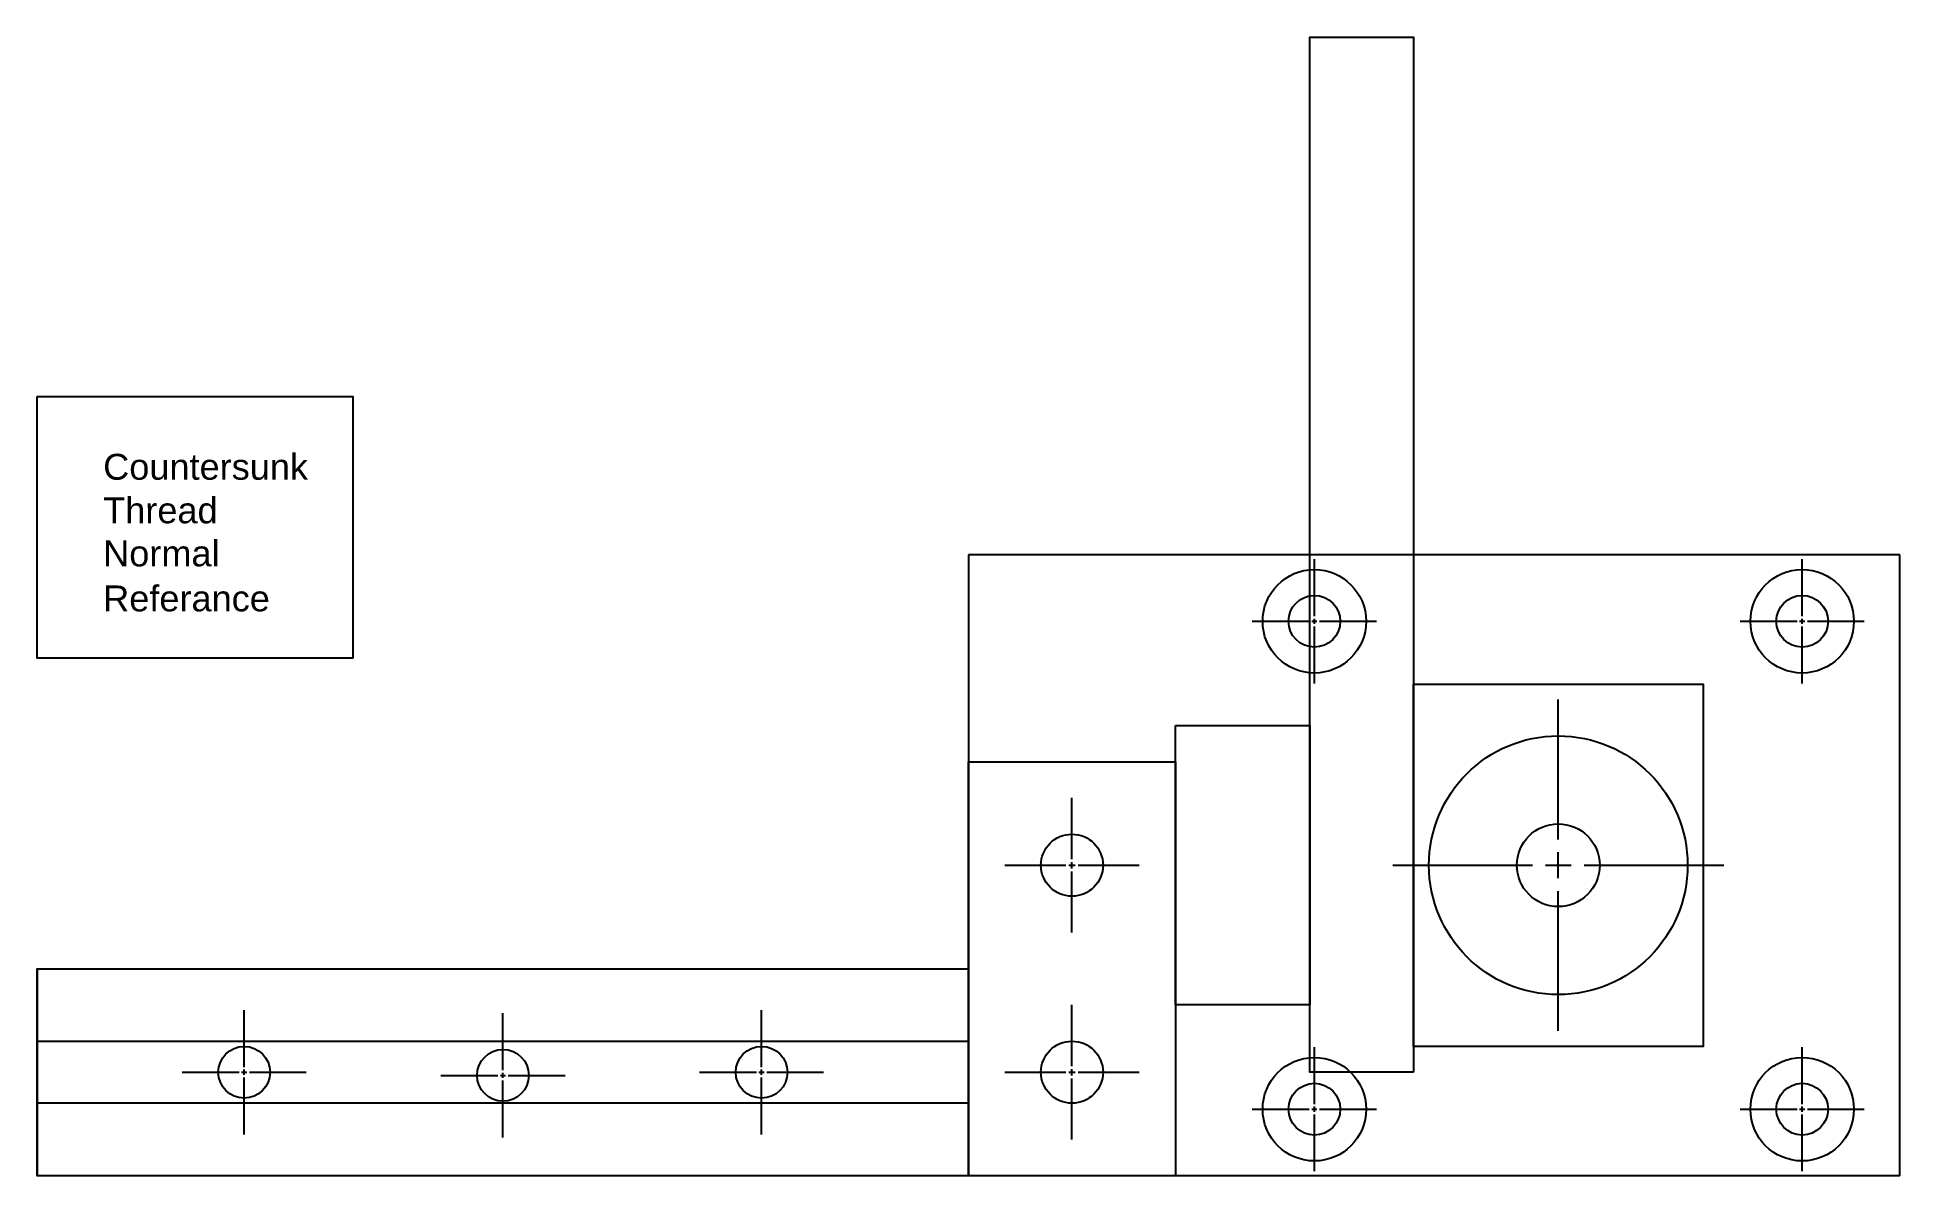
# Model space of a CAD drawing. Header units: millimetres. Extents: x 0 to 180, y 0 to 110.
import ezdxf

# ---------------------------------------------------------------- set-up
doc = ezdxf.new("R2010")
doc.units = ezdxf.units.MM
doc.linetypes.add('CENTER2', pattern=[28.575, 19.05, -3.175, 3.175, -3.175])
doc.styles.get("Standard").update_dxf_attribs({"font": 'arial.ttf'})

# ---------------------------------------------------------------- blocks, each defined once
blk = doc.blocks.new('*U19')
at = {"color": 0, "linetype": 'CENTER2', "transparency": 16777216}
for p, q in [((0, 0.5), (0, 6)), ((-6, 0), (-0.5, 0)), ((0.5, 0), (6, 0)), ((0, -6), (0, -0.5))]:
    blk.add_line(p, q, dxfattribs=at)
at = {"color": 0, "linetype": 'Continuous', "transparency": 16777216}
for p, q in [((-0.25, 0), (0.25, 0)), ((0, -0.25), (0, 0.25))]:
    blk.add_line(p, q, dxfattribs=at)
blk = doc.blocks.new('*U20')
at = {"color": 0, "linetype": 'CENTER2', "transparency": 16777216}
for p, q in [((0, 0.5), (0, 6)), ((-6, 0), (-0.5, 0)), ((0.5, 0), (6, 0)), ((0, -6), (0, -0.5))]:
    blk.add_line(p, q, dxfattribs=at)
at = {"color": 0, "linetype": 'Continuous', "transparency": 16777216}
for p, q in [((-0.25, 0), (0.25, 0)), ((0, -0.25), (0, 0.25))]:
    blk.add_line(p, q, dxfattribs=at)
blk = doc.blocks.new('*U21')
at = {"color": 0, "linetype": 'CENTER2', "transparency": 16777216}
for p, q in [((0, 0.5), (0, 6)), ((-6, 0), (-0.5, 0)), ((0.5, 0), (6, 0)), ((0, -6), (0, -0.5))]:
    blk.add_line(p, q, dxfattribs=at)
at = {"color": 0, "linetype": 'Continuous', "transparency": 16777216}
for p, q in [((-0.25, 0), (0.25, 0)), ((0, -0.25), (0, 0.25))]:
    blk.add_line(p, q, dxfattribs=at)
blk = doc.blocks.new('*U22')
at = {"color": 0, "linetype": 'CENTER2', "transparency": 16777216}
for p, q in [((0, 0.5), (0, 6)), ((-6, 0), (-0.5, 0)), ((0.5, 0), (6, 0)), ((0, -6), (0, -0.5))]:
    blk.add_line(p, q, dxfattribs=at)
at = {"color": 0, "linetype": 'Continuous', "transparency": 16777216}
for p, q in [((-0.25, 0), (0.25, 0)), ((0, -0.25), (0, 0.25))]:
    blk.add_line(p, q, dxfattribs=at)
blk = doc.blocks.new('*U23')
at = {"color": 0, "linetype": 'CENTER2', "transparency": 16777216}
for p, q in [((0, 0.6), (0, 6.5)), ((-6.5, 0), (-0.6, 0)), ((0.6, 0), (6.5, 0)), ((0, -6.5), (0, -0.6))]:
    blk.add_line(p, q, dxfattribs=at)
at = {"color": 0, "linetype": 'Continuous', "transparency": 16777216}
for p, q in [((-0.3, 0), (0.3, 0)), ((0, -0.3), (0, 0.3))]:
    blk.add_line(p, q, dxfattribs=at)
blk = doc.blocks.new('*U13')
at = {"color": 0, "linetype": 'CENTER2', "transparency": 16777216}
for p, q in [((0, 0.6), (0, 6.5)), ((-6.5, 0), (-0.6, 0)), ((0.6, 0), (6.5, 0)), ((0, -6.5), (0, -0.6))]:
    blk.add_line(p, q, dxfattribs=at)
at = {"color": 0, "linetype": 'Continuous', "transparency": 16777216}
for p, q in [((-0.3, 0), (0.3, 0)), ((0, -0.3), (0, 0.3))]:
    blk.add_line(p, q, dxfattribs=at)
blk = doc.blocks.new('*U15')
at = {"color": 0, "linetype": 'CENTER2', "transparency": 16777216}
for p, q in [((0, 0.5), (0, 6)), ((-6, 0), (-0.5, 0)), ((0.5, 0), (6, 0)), ((0, -6), (0, -0.5))]:
    blk.add_line(p, q, dxfattribs=at)
at = {"color": 0, "linetype": 'Continuous', "transparency": 16777216}
for p, q in [((-0.25, 0), (0.25, 0)), ((0, -0.25), (0, 0.25))]:
    blk.add_line(p, q, dxfattribs=at)
blk = doc.blocks.new('*U16')
at = {"color": 0, "linetype": 'CENTER2', "transparency": 16777216}
for p, q in [((0, 0.5), (0, 6)), ((-6, 0), (-0.5, 0)), ((0.5, 0), (6, 0)), ((0, -6), (0, -0.5))]:
    blk.add_line(p, q, dxfattribs=at)
at = {"color": 0, "linetype": 'Continuous', "transparency": 16777216}
for p, q in [((-0.25, 0), (0.25, 0)), ((0, -0.25), (0, 0.25))]:
    blk.add_line(p, q, dxfattribs=at)
blk = doc.blocks.new('*U17')
at = {"color": 0, "linetype": 'CENTER2', "transparency": 16777216}
for p, q in [((0, 0.5), (0, 6)), ((-6, 0), (-0.5, 0)), ((0.5, 0), (6, 0)), ((0, -6), (0, -0.5))]:
    blk.add_line(p, q, dxfattribs=at)
at = {"color": 0, "linetype": 'Continuous', "transparency": 16777216}
for p, q in [((-0.25, 0), (0.25, 0)), ((0, -0.25), (0, 0.25))]:
    blk.add_line(p, q, dxfattribs=at)
blk = doc.blocks.new('*U18')
at = {"color": 0, "linetype": 'CENTER2', "transparency": 16777216}
for p, q in [((0, 2.5), (0, 16)), ((-16, 0), (-2.5, 0)), ((2.5, 0), (16, 0)), ((0, -16), (0, -2.5))]:
    blk.add_line(p, q, dxfattribs=at)
at = {"color": 0, "linetype": 'Continuous', "transparency": 16777216}
for p, q in [((-1.25, 0), (1.25, 0)), ((0, -1.25), (0, 1.25))]:
    blk.add_line(p, q, dxfattribs=at)

msp = doc.modelspace()

# ---------------------------------------------------------------- linework, layer by layer
for p, q in [((180, 60), (90, 60)), ((90, 60), (90, 20)), ((180, 0), (180, 60)), ((0, 20), (90, 20)), ((180, 0), (0, 0))]:
    msp.add_line(p, q)
at = {"color": 251, "true_color": 0x636466}
msp.add_line((133, 30), (133, 47.5), dxfattribs=at)
at = {"color": 7}
msp.add_line((0, 20), (0, 0), dxfattribs=at)
at = {"color": 114, "true_color": 0x139b48}
for points in [[(133, 10), (123, 10), (123, 110), (133, 110)], [(133, 47.5), (161, 47.5), (161, 12.5), (133, 12.5)], [(110, 43.5), (123, 43.5), (123, 16.5), (110, 16.5)], [(110, 0), (90, 0), (90, 40), (110, 40)], [(90, 7), (0, 7), (0, 13), (90, 13)]]:
    msp.add_lwpolyline(points, close=True, dxfattribs=at)
msp.add_lwpolyline([(0, 75.28), (30.49, 75.28), (30.49, 50), (0, 50)], close=True)
at = {"color": 251, "true_color": 0x636466}
msp.add_lwpolyline([(90, 0), (0, 0), (0, 20), (90, 20)], close=True, dxfattribs=at)
at = {"color": 114, "true_color": 0x139b48}
for centre, radius in [((123.43, 53.57), 5), ((170.57, 53.57), 5), ((147, 30), 4), ((123.43, 6.43), 5), ((170.57, 6.43), 5)]:
    msp.add_circle(centre, radius, dxfattribs=at)
for centre, radius in [((123.43, 53.57), 2.5), ((170.57, 53.57), 2.5), ((100, 30), 3), ((100, 10), 3), ((123.43, 6.43), 2.5), ((170.57, 6.43), 2.5)]:
    msp.add_circle(centre, radius)
at = {"color": 7}
msp.add_circle((147, 30), 12.5, dxfattribs=at)
at = {"color": 0}
for centre in [(20, 10), (45.01, 9.7), (70, 10)]:
    msp.add_circle(centre, 2.5, dxfattribs=at)

# ---------------------------------------------------------------- block references
at = {"color": 7, "linetype": 'CENTER2'}
for name, p in [('*U22', (123.43, 53.57)), ('*U19', (170.57, 53.57)), ('*U18', (147, 30)), ('*U23', (100, 30)), ('*U13', (100, 10)), ('*U17', (20, 10)), ('*U16', (45.01, 9.7)), ('*U15', (70, 10)), ('*U21', (123.43, 6.43)), ('*U20', (170.57, 6.43))]:
    msp.add_blockref(name, p, dxfattribs=at)

# ---------------------------------------------------------------- texts
at = {"color": 242, "true_color": 0xcd2027, "insert": (6.37, 69.75), "char_height": 2.5, "attachment_point": 1}
msp.add_mtext_dynamic_manual_height_columns('Countersunk', width=37.5204, gutter_width=12.5, heights=[0], dxfattribs=at)
at = {"color": 61, "true_color": 0xe5e878, "insert": (6.37, 65.54), "char_height": 2.5, "attachment_point": 1}
msp.add_mtext_dynamic_manual_height_columns('Thread', width=30.3178, gutter_width=12.5, heights=[0], dxfattribs=at)
at = {"insert": (6.37, 61.38), "char_height": 2.5, "attachment_point": 1}
msp.add_mtext_dynamic_manual_height_columns('Normal', width=23.7839, gutter_width=12.5, heights=[0], dxfattribs=at)
at = {"color": 114, "true_color": 0x139b48, "insert": (6.37, 57.03), "char_height": 2.5, "attachment_point": 1}
msp.add_mtext_dynamic_manual_height_columns('Referance', width=33.6665, gutter_width=12.5, heights=[0], dxfattribs=at)

doc.saveas('drawing.dxf')
